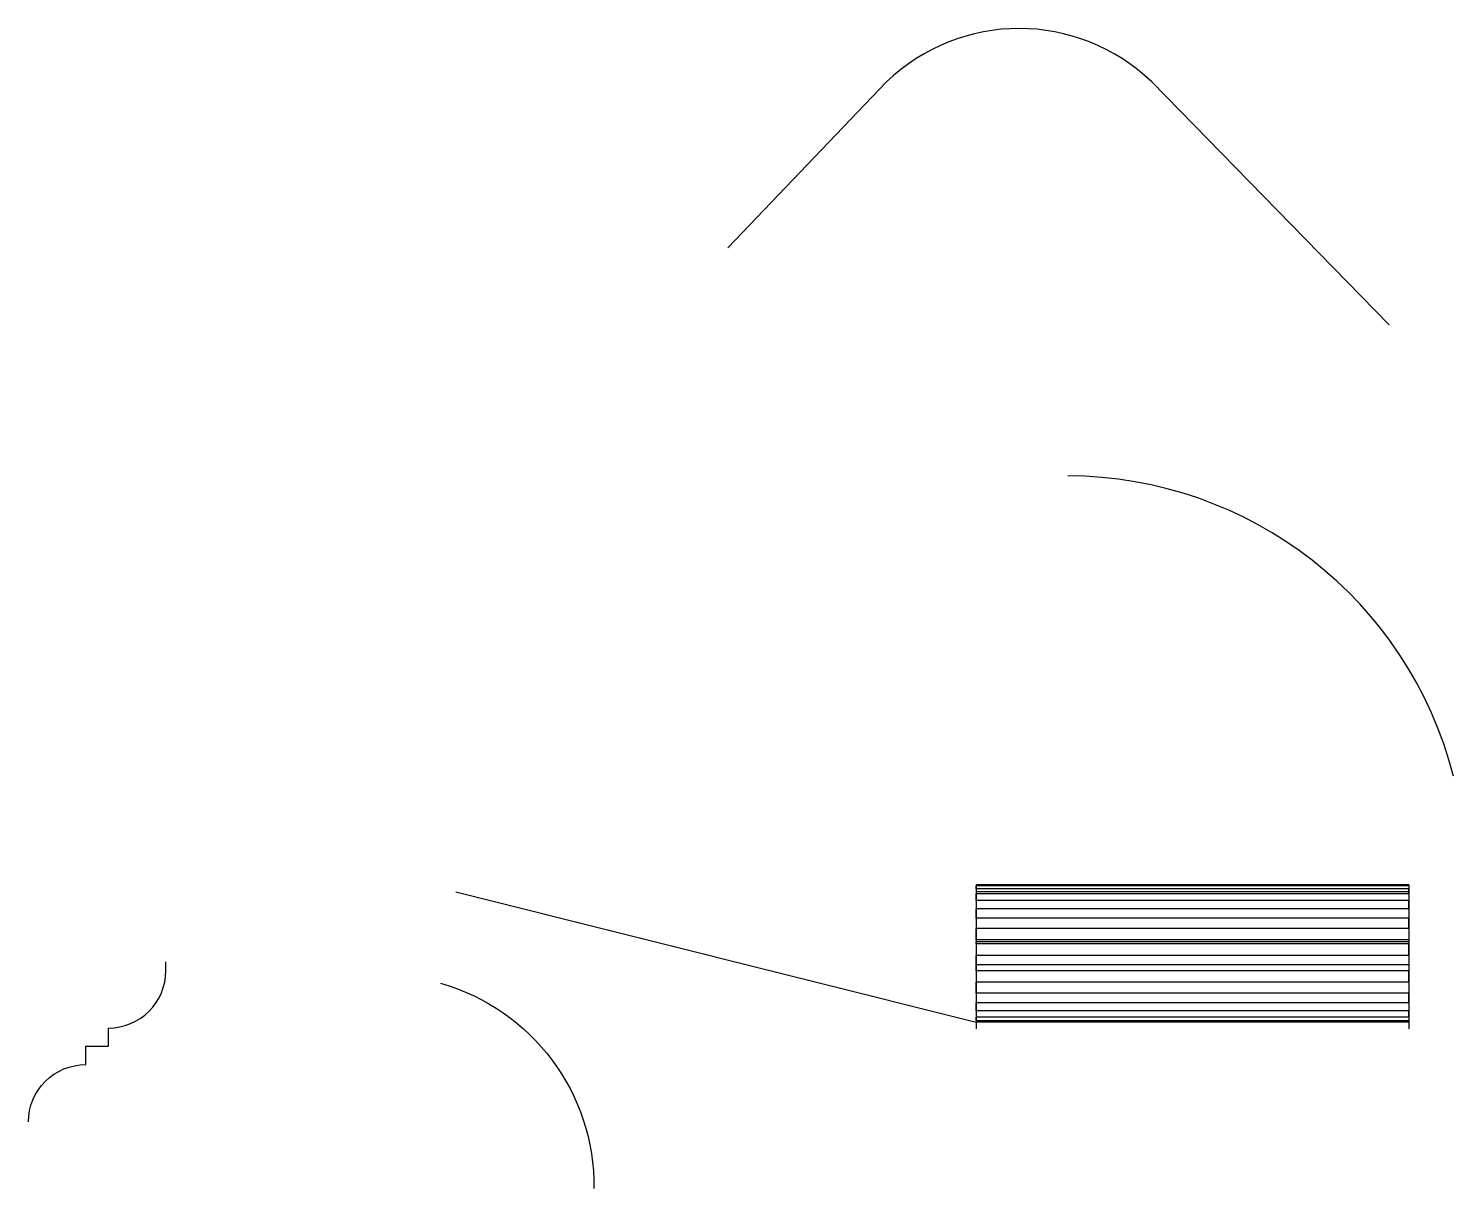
# Model space of a CAD drawing. Header units: millimetres. Extents: x -187 to 436, y -130 to 377.
import ezdxf

# ---------------------------------------------------------------- set-up
doc = ezdxf.new("R2010")
doc.units = ezdxf.units.MM
doc.layers.add('Камень', color=2, linetype='Continuous', lineweight=35)
doc.layers.add('Обработка', color=7, linetype='Continuous')

msp = doc.modelspace()

# ---------------------------------------------------------------- linework, layer by layer
msp.add_line((416.39, 0), (227.36, 0))
for points in [[(407.79, 247.81), (304.08, 354.07, 0.403423), (188.18, 354.07), (118.76, 281.47)], [(-6.75, -40.06, -0.338685), (60.29, -129.8)]]:
    msp.add_lwpolyline(points, format="xyb")
msp.add_arc((266.9, 7.32), 174.5, 14.31545, 89.80518)
at = {"layer": 'Камень', "color": 4, "lineweight": -2, "ltscale": 100}
msp.add_lwpolyline([(-186.82, -100.62, -0.414214), (-161.82, -75.62), (-161.82, -67.62), (-151.82, -67.62), (-151.82, -59.62, 0.414214), (-126.82, -34.62), (-126.82, -30.62)], format="xyb", dxfattribs=at)
at = {"layer": 'Обработка', "color": 242, "true_color": 0xdc143c}
for p, q in [((0, 0, 190), (227.36, -57, 190)), ((227.36, 3), (227.36, 3, 90)), ((227.36, -57, 190), (227.36, -57, 90))]:
    msp.add_line(p, q, dxfattribs=at)
at = {"layer": 'Обработка', "color": 96, "true_color": 0x008000}
for p, q in [((416.39, 3), (227.36, 3)), ((227.36, 1.23, 9.79), (227.36, 2.55, 4.97)), ((416.39, 2.55, 4.97), (227.36, 2.55, 4.97)), ((416.39, 1.23, 9.79), (227.36, 1.23, 9.79)), ((416.39, 2.55, 4.97), (416.39, 3)), ((416.39, -0.92, 14.29), (416.39, 1.23, 9.79)), ((227.36, -3.84, 18.34), (227.36, -0.92, 14.29)), ((416.39, -0.92, 14.29), (227.36, -0.92, 14.29)), ((416.39, -3.84, 18.34), (227.36, -3.84, 18.34)), ((416.39, -7.44, 21.81), (416.39, -3.84, 18.34)), ((227.36, -11.59, 24.58), (227.36, -7.44, 21.81)), ((416.39, -7.44, 21.81), (227.36, -7.44, 21.81)), ((416.39, -11.59, 24.58), (227.36, -11.59, 24.58)), ((416.39, -16.17, 26.57), (416.39, -11.59, 24.58)), ((227.36, -21.03, 27.72), (227.36, -16.17, 26.57)), ((416.39, -16.17, 26.57), (227.36, -16.17, 26.57)), ((416.39, -21.03, 27.72), (227.36, -21.03, 27.72)), ((227.36, -22.86, 36), (227.36, -22, 27.84)), ((416.39, -22, 27.84), (227.36, -22, 27.84)), ((416.39, -22.86, 36), (227.36, -22.86, 36)), ((416.39, -27.86, 36), (416.39, -22.86, 36)), ((227.36, -32, 36), (227.36, -27.86, 36)), ((416.39, -27.86, 36), (227.36, -27.86, 36)), ((227.36, -34.65, 44.21), (227.36, -32, 36)), ((416.39, -32, 36), (227.36, -32, 36)), ((416.39, -32, 36), (227.36, -32, 36)), ((416.39, -34.65, 44.21), (227.36, -34.65, 44.21)), ((416.39, -39.61, 44.49), (416.39, -34.65, 44.21)), ((227.36, -44.34, 46.09), (227.36, -39.61, 44.49)), ((416.39, -39.61, 44.49), (227.36, -39.61, 44.49)), ((416.39, -44.34, 46.09), (227.36, -44.34, 46.09)), ((227.36, -52.14, 52.21), (227.36, -48.59, 48.71)), ((416.39, -48.59, 48.71), (227.36, -48.59, 48.71)), ((416.39, -48.59, 48.71), (416.39, -44.34, 46.09)), ((416.39, -52.14, 52.21), (227.36, -52.14, 52.21)), ((227.36, -56.45, 61.15), (227.36, -54.81, 56.43)), ((416.39, -54.81, 56.43), (227.36, -54.81, 56.43)), ((416.39, -54.81, 56.43), (416.39, -52.14, 52.21)), ((416.39, -56.45, 61.15), (227.36, -56.45, 61.15)), ((227.36, -57, 90), (227.36, -57, 66)), ((416.39, -57, 66), (227.36, -57, 66)), ((416.39, -57, 66), (416.39, -56.45, 61.15))]:
    msp.add_line(p, q, dxfattribs=at)
at = {"layer": 'Обработка', "color": 4, "lineweight": -2, "ltscale": 100, "transparency": 33554508, "extrusion": (-1, 2.22045e-16, -2.22045e-16)}
for points, elevation in [([(-3, 0, -0.38311), (22, 27.84), (22, 36), (32, 36), (32, 44.21, 0.45487), (57, 66), (57, 70)], -227.36), ([(0, 0, -0.414214), (25, 25), (25, 33), (35, 33), (35, 41, 0.414214), (60, 66), (60, 70)], -227.36), ([(-3, 0, -0.38311), (22, 27.84), (22, 36), (32, 36), (32, 44.21, 0.45487), (57, 66), (57, 70)], -416.39), ([(0, 0, -0.414214), (25, 25), (25, 33), (35, 33), (35, 41, 0.414214), (60, 66), (60, 70)], -416.39)]:
    msp.add_lwpolyline(points, format="xyb", dxfattribs=dict(at, elevation=elevation))

doc.saveas('drawing.dxf')
